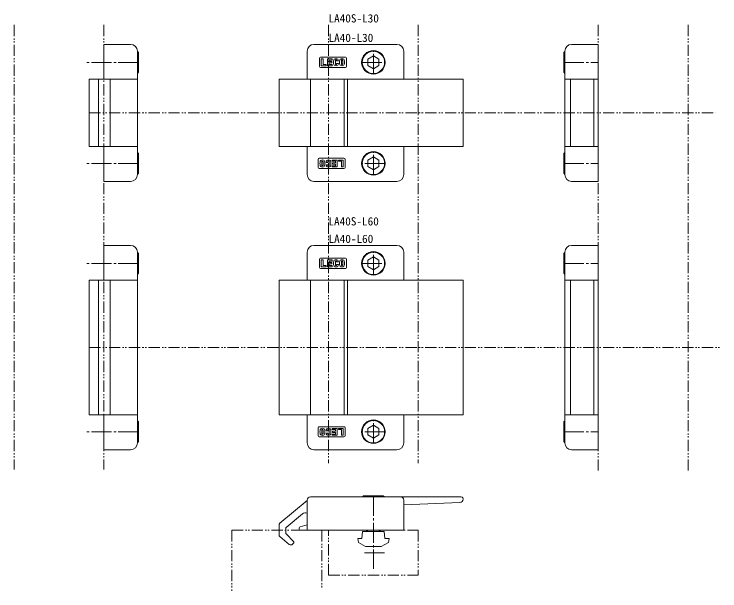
# Model space of a CAD drawing. Units: millimetres on the paper. Extents: x -641 to 1468, y -434 to 1009.
# Drawn here: x -634.5 to -320.2, y 752.5 to 1009.4 of the extents above; entities that cross this region are included whole.
import ezdxf
from ezdxf.enums import TextEntityAlignment as Align

# ---------------------------------------------------------------- set-up
doc = ezdxf.new("R2010")
doc.units = ezdxf.units.MM
doc.linetypes.add('CHAIN2', pattern=[12, 9, -1, 1, -1])
doc.linetypes.add('DOUBLE_CHAIN1', pattern=[8.8, 5, -1, 0.6, -0.6, 0.6, -1])
for name, color, linetype, lineweight in [('0-0', 7, 'Continuous', 18), ('0-1', 4, 'Continuous', 18), ('0-2', 4, 'Continuous', 18), ('0-3', 7, 'Continuous', 40)]:
    doc.layers.add(name, color=color, linetype=linetype, lineweight=lineweight)
doc.styles.add('ＭＳ ゴシック', font='')
doc.styles.get('ＭＳ ゴシック').set_extended_font_data('MS Gothic')

msp = doc.modelspace()

# ---------------------------------------------------------------- linework, layer by layer
at = {"layer": '0-0'}
for p, q in [((-582.6, 995.936), (-594.5, 995.936)), ((-594.5, 980.436), (-594.5, 995.936)), ((-464, 995.936), (-501, 995.936)), ((-386.225, 995.936), (-374.325, 995.936)), ((-374.325, 934.936), (-374.325, 995.936)), ((-579.6, 937.936), (-579.6, 992.936)), ((-504, 992.936), (-504, 980.436)), ((-461, 980.436), (-461, 992.936)), ((-389.225, 937.936), (-389.225, 992.936)), ((-579.6, 980.436), (-601.004, 980.436)), ((-601.004, 950.436), (-601.004, 980.436)), ((-596.953, 950.436), (-596.953, 980.436)), ((-591.683, 950.436), (-591.683, 980.436)), ((-434.5, 980.436), (-516.5, 980.436)), ((-516.5, 950.436), (-516.5, 980.436)), ((-487.5, 980.436), (-487.5, 950.436)), ((-486, 950.436), (-486, 980.436)), ((-434.5, 950.436), (-434.5, 980.436)), ((-389.225, 980.436), (-374.325, 980.436)), ((-386.666, 950.436), (-386.666, 980.436)), ((-376.325, 950.436), (-376.325, 980.436)), ((-579.6, 950.436), (-601.004, 950.436)), ((-594.5, 934.936), (-594.5, 950.436)), ((-516.5, 950.436), (-434.5, 950.436)), ((-504, 950.436), (-504, 937.936)), ((-461, 937.936), (-461, 950.436)), ((-389.225, 950.436), (-374.325, 950.436)), ((-582.6, 934.936), (-594.5, 934.936)), ((-501, 934.936), (-464, 934.936)), ((-386.225, 934.936), (-374.325, 934.936)), ((-582.6, 906.399), (-594.5, 906.399)), ((-594.5, 890.899), (-594.5, 906.399)), ((-464, 906.399), (-501, 906.399)), ((-386.225, 906.399), (-374.325, 906.399)), ((-374.325, 815.399), (-374.325, 906.399)), ((-579.6, 818.399), (-579.6, 903.399)), ((-504, 903.399), (-504, 890.899)), ((-461, 890.899), (-461, 903.399)), ((-389.225, 818.399), (-389.225, 903.399)), ((-579.6, 890.899), (-601.004, 890.899)), ((-601.004, 830.899), (-601.004, 890.899)), ((-596.953, 830.899), (-596.953, 890.899)), ((-591.683, 830.899), (-591.683, 890.899)), ((-434.5, 890.899), (-516.5, 890.899)), ((-516.5, 830.899), (-516.5, 890.899)), ((-487.5, 890.899), (-487.5, 830.899)), ((-486, 830.899), (-486, 890.899)), ((-434.5, 830.899), (-434.5, 890.899)), ((-389.225, 890.899), (-374.325, 890.899)), ((-386.666, 830.899), (-386.666, 890.899)), ((-376.325, 830.899), (-376.325, 890.899)), ((-579.6, 830.899), (-601.004, 830.899)), ((-594.5, 815.399), (-594.5, 830.899)), ((-516.5, 830.899), (-434.5, 830.899)), ((-504, 830.899), (-504, 818.399)), ((-461, 818.399), (-461, 830.899)), ((-389.225, 830.899), (-374.325, 830.899)), ((-582.6, 815.399), (-594.5, 815.399)), ((-501, 815.399), (-464, 815.399)), ((-386.225, 815.399), (-374.325, 815.399)), ((-516.143, 782.617), (-504, 792.806)), ((-504, 779.5), (-504, 792.9)), ((-502.5, 794.4), (-435.5, 794.4)), ((-488, 794.4), (-502.1, 794.4)), ((-434.5, 793.4), (-434.5, 793.34)), ((-435.938, 791.841), (-461, 790.809)), ((-513.321, 780.807), (-506.117, 786.852)), ((-516.5, 777.514), (-516.5, 781.851)), ((-513.5, 778.299), (-513.5, 780.424)), ((-507.5, 780), (-507.5, 780.616)), ((-507.129, 781.099), (-504, 781.938)), ((-511.95, 773.23), (-516.143, 776.747)), ((-509.988, 774.398), (-513.363, 777.955)), ((-509.98, 773.994), (-510.555, 773.337))]:
    msp.add_line(p, q, dxfattribs=at)
for points in [[(-579.6, 992.836), (-579.1, 992.336), (-579.1, 983.536), (-579.6, 983.036)], [(-389.225, 992.836), (-389.725, 992.336), (-389.725, 983.536), (-389.225, 983.036)], [(-579.6, 947.836), (-579.1, 947.336), (-579.1, 938.536), (-579.6, 938.036)], [(-389.225, 947.836), (-389.725, 947.336), (-389.725, 938.536), (-389.225, 938.036)], [(-579.6, 903.299), (-579.1, 902.799), (-579.1, 893.999), (-579.6, 893.499)], [(-389.225, 903.299), (-389.725, 902.799), (-389.725, 893.999), (-389.225, 893.499)], [(-579.6, 828.299), (-579.1, 827.799), (-579.1, 818.999), (-579.6, 818.499)], [(-389.225, 828.299), (-389.725, 827.799), (-389.725, 818.999), (-389.225, 818.499)], [(-461, 792.9), (-461, 779.5), (-507, 779.5)], [(-479.4, 794.4), (-478.9, 794.9), (-470.1, 794.9), (-469.6, 794.4)]]:
    msp.add_lwpolyline(points, dxfattribs=at)
for points in [[(-474.5, 990.823), (-472, 989.379), (-472, 986.493), (-474.5, 985.049), (-477, 986.493), (-477, 989.379)], [(-477, 941.493), (-474.5, 940.049), (-472, 941.493), (-472, 944.379), (-474.5, 945.823), (-477, 944.379)], [(-472, 896.956), (-474.5, 895.513), (-477, 896.956), (-477, 899.843), (-474.5, 901.286), (-472, 899.843)], [(-477, 821.956), (-474.5, 820.513), (-472, 821.956), (-472, 824.843), (-474.5, 826.286), (-477, 824.843)]]:
    msp.add_lwpolyline(points, close=True, dxfattribs=at)
for centre, radius in [((-474.5, 987.936), 5.25), ((-474.5, 987.936), 5), ((-474.5, 942.936), 5.25), ((-474.5, 942.936), 5), ((-474.5, 898.399), 5.25), ((-474.5, 898.399), 5), ((-474.5, 823.399), 5.25), ((-474.5, 823.399), 5)]:
    msp.add_circle(centre, radius, dxfattribs=at)
for centre, radius, start, end in [((-582.6, 992.936), 3, 0, 90), ((-501, 992.936), 3, 90, 180), ((-464, 992.936), 3, 0, 90), ((-386.225, 992.936), 3, 90, 180), ((-582.6, 937.936), 3, 270, 0), ((-501, 937.936), 3, 180, 270), ((-464, 937.936), 3, 270, 0), ((-386.225, 937.936), 3, 180, 270), ((-582.6, 903.399), 3, 0, 90), ((-501, 903.399), 3, 90, 180), ((-464, 903.399), 3, 0, 90), ((-386.225, 903.399), 3, 90, 180), ((-582.6, 818.399), 3, 270, 0), ((-501, 818.399), 3, 180, 270), ((-464, 818.399), 3, 270, 0), ((-386.225, 818.399), 3, 180, 270), ((-502.5, 792.9), 1.5, 90, 180), ((-462.5, 792.9), 1.5, 0, 90), ((-436, 793.34), 1.5, 272.3579, 0), ((-435.5, 793.4), 1, 33.79621, 90), ((-435.5, 793.4), 1, 0, 33.79621), ((-504.831, 785.32), 2, 65.43987, 130), ((-515.5, 781.851), 1, 130, 180), ((-513, 780.424), 0.5, 130, 180), ((-507, 780.616), 0.5, 105, 180), ((-507, 780), 0.5, 180, 270), ((-515.5, 777.514), 1, 180, 230), ((-513, 778.299), 0.5, 180, 223.49256), ((-511.308, 773.996), 1, 230, 318.81407), ((-510.206, 774.192), 0.3, 318.81407, 43.49256)]:
    msp.add_arc(centre, radius, start, end, dxfattribs=at)
at = {"layer": '0-1'}
for p, q in [((-486.95, 990.186), (-498.05, 990.186)), ((-498.5, 989.736), (-498.5, 986.136)), ((-490.865, 988.598), (-490.085, 988.598)), ((-490.065, 987.495), (-490.861, 987.495)), ((-486.5, 986.136), (-486.5, 989.736)), ((-498.05, 985.686), (-486.95, 985.686)), ((-502.5, 980.436), (-502.5, 950.436)), ((-499.14, 944.736), (-499.14, 941.136)), ((-487.59, 945.186), (-498.69, 945.186)), ((-494.779, 943.377), (-495.576, 943.377)), ((-487.14, 941.136), (-487.14, 944.736)), ((-498.69, 940.686), (-487.59, 940.686)), ((-495.556, 942.274), (-494.775, 942.274)), ((-498.5, 900.199), (-498.5, 896.599)), ((-486.95, 900.649), (-498.05, 900.649)), ((-490.865, 899.062), (-490.085, 899.062)), ((-486.5, 896.599), (-486.5, 900.199)), ((-498.05, 896.149), (-486.95, 896.149)), ((-490.065, 897.958), (-490.861, 897.958)), ((-502.5, 890.899), (-502.5, 830.899)), ((-499.14, 825.199), (-499.14, 821.599)), ((-487.59, 825.649), (-498.69, 825.649)), ((-494.779, 823.841), (-495.576, 823.841)), ((-487.14, 821.599), (-487.14, 825.199)), ((-498.69, 821.149), (-487.59, 821.149)), ((-495.556, 822.737), (-494.775, 822.737))]:
    msp.add_line(p, q, dxfattribs=at)
at = {"layer": '0-1', "linetype": 'CHAIN2'}
for p, q in [((-474.5, 982.686), (-474.5, 993.186)), ((-579.1, 987.936), (-602.437, 987.936)), ((-479.75, 987.936), (-469.25, 987.936)), ((-389.725, 987.936), (-374.325, 987.936)), ((-474.5, 937.686), (-474.5, 948.186)), ((-579.1, 942.936), (-602.447, 942.936)), ((-469.25, 942.936), (-479.75, 942.936)), ((-389.725, 942.936), (-374.325, 942.936)), ((-474.5, 893.149), (-474.5, 903.649)), ((-579.1, 898.399), (-602.437, 898.399)), ((-479.75, 898.399), (-469.25, 898.399)), ((-389.725, 898.399), (-374.325, 898.399)), ((-474.5, 818.149), (-474.5, 828.649)), ((-579.1, 823.399), (-602.447, 823.399)), ((-469.25, 823.399), (-479.75, 823.399)), ((-389.725, 823.399), (-374.325, 823.399)), ((-474.5, 794.9), (-474.5, 762.298)), ((-469.5, 769.5), (-479.5, 769.5))]:
    msp.add_line(p, q, dxfattribs=at)
at = {"layer": '0-1'}
for points in [[(-496.934, 989.513), (-496.934, 986.996), (-495.554, 986.996), (-495.554, 986.45), (-497.698, 986.45), (-497.698, 989.513)], [(-492.82, 988.967), (-494.204, 988.967), (-494.204, 988.257), (-492.952, 988.257), (-492.952, 987.744), (-494.204, 987.744), (-494.204, 986.996), (-492.82, 986.996), (-492.82, 986.45), (-494.965, 986.45), (-494.965, 989.513), (-492.82, 989.513)], [(-490.676, 944.422), (-490.676, 941.359), (-492.82, 941.359), (-492.82, 941.905), (-491.437, 941.905), (-491.437, 942.615), (-492.688, 942.615), (-492.688, 943.128), (-491.437, 943.128), (-491.437, 943.876), (-492.82, 943.876), (-492.82, 944.422)], [(-487.942, 944.422), (-490.086, 944.422), (-490.086, 943.876), (-488.706, 943.876), (-488.706, 941.359), (-487.942, 941.359)], [(-497.698, 899.976), (-496.934, 899.976), (-496.934, 897.46), (-495.554, 897.46), (-495.554, 896.914), (-497.698, 896.914)], [(-494.965, 899.976), (-492.82, 899.976), (-492.82, 899.43), (-494.204, 899.43), (-494.204, 898.72), (-492.952, 898.72), (-492.952, 898.208), (-494.204, 898.208), (-494.204, 897.46), (-492.82, 897.46), (-492.82, 896.914), (-494.965, 896.914)], [(-490.676, 824.885), (-490.676, 821.823), (-492.82, 821.823), (-492.82, 822.369), (-491.437, 822.369), (-491.437, 823.079), (-492.688, 823.079), (-492.688, 823.591), (-491.437, 823.591), (-491.437, 824.339), (-492.82, 824.339), (-492.82, 824.885)], [(-487.942, 824.885), (-490.086, 824.885), (-490.086, 824.339), (-488.706, 824.339), (-488.706, 821.823), (-487.942, 821.823)]]:
    msp.add_lwpolyline(points, close=True, dxfattribs=at)
for centre, radius, start, end in [((-498.05, 989.736), 0.45, 90, 180), ((-486.95, 989.736), 0.45, 0, 90), ((-488.662, 987.982), 3.599, 164.216, 195.78399), ((-491.314, 988.679), 0.858, 106.2291, 160.88187), ((-491.314, 987.284), 0.858, 199.11812, 253.77089), ((-491.146, 987.9), 1.654, 75.73071, 104.26929), ((-482.306, 987.982), 9.139, 176.78919, 183.2108), ((-490.042, 988.493), 1.389, 164.64474, 180.71922), ((-490.042, 987.47), 1.389, 179.28077, 195.35525), ((-491.146, 988.781), 0.249, 18.78093, 161.21906), ((-491.146, 987.183), 0.249, 198.78093, 341.21906), ((-492.251, 988.493), 1.389, 4.35281, 15.35526), ((-492.251, 987.47), 1.389, 344.64474, 1.00008), ((-490.978, 988.679), 0.858, 19.11812, 73.7709), ((-490.978, 987.284), 0.858, 286.2291, 340.88187), ((-493.63, 987.982), 3.599, 9.86632, 15.784), ((-493.63, 987.982), 3.599, 344.216, 352.22375), ((-485.978, 987.982), 3.599, 164.216, 195.78399), ((-488.63, 988.679), 0.858, 106.2291, 160.88187), ((-488.63, 987.284), 0.858, 199.11812, 253.77089), ((-488.462, 987.9), 1.654, 75.73071, 104.26929), ((-479.623, 987.982), 9.139, 176.78919, 183.2108), ((-487.358, 988.493), 1.389, 164.64474, 180.71922), ((-487.358, 987.47), 1.389, 179.28077, 195.35525), ((-488.462, 988.781), 0.249, 18.78093, 161.21906), ((-488.462, 987.183), 0.249, 198.78093, 341.21906), ((-489.567, 988.493), 1.389, 359.28077, 15.35526), ((-489.567, 987.47), 1.389, 344.64474, 0.71922), ((-497.302, 987.982), 9.139, 356.78919, 3.21081), ((-488.294, 988.679), 0.858, 19.11812, 73.7709), ((-488.294, 987.284), 0.858, 286.2291, 340.88187), ((-490.946, 987.982), 3.599, 344.216, 15.784), ((-498.05, 986.136), 0.45, 180, 270), ((-491.146, 988.063), 1.654, 255.7307, 284.26929), ((-488.462, 988.063), 1.654, 255.7307, 284.26929), ((-486.95, 986.136), 0.45, 270, 0), ((-498.69, 944.736), 0.45, 90, 180), ((-494.694, 942.89), 3.599, 164.216, 195.78399), ((-497.346, 943.588), 0.858, 106.2291, 160.88187), ((-497.178, 942.809), 1.654, 75.73071, 104.26929), ((-488.338, 942.89), 9.139, 176.78919, 183.2108), ((-496.074, 943.402), 1.389, 164.64474, 180.71922), ((-497.178, 943.689), 0.249, 18.78093, 161.21906), ((-498.282, 943.402), 1.389, 359.28077, 15.35526), ((-506.018, 942.89), 9.139, 356.78919, 3.21081), ((-497.01, 943.588), 0.858, 19.11812, 73.7709), ((-499.662, 942.89), 3.599, 344.216, 15.784), ((-492.01, 942.89), 3.599, 164.216, 172.22375), ((-494.662, 943.588), 0.858, 106.2291, 160.88187), ((-494.494, 942.809), 1.654, 75.73071, 104.26929), ((-493.39, 943.402), 1.389, 164.64474, 181.00007), ((-494.494, 943.689), 0.249, 18.78093, 161.21906), ((-495.599, 943.402), 1.389, 359.28077, 15.35526), ((-503.334, 942.89), 9.139, 356.78919, 3.21081), ((-494.326, 943.588), 0.858, 19.11812, 73.7709), ((-496.978, 942.89), 3.599, 344.216, 15.784), ((-487.59, 944.736), 0.45, 0, 90), ((-498.69, 941.136), 0.45, 180, 270), ((-497.346, 942.193), 0.858, 199.11812, 253.77089), ((-497.178, 942.972), 1.654, 255.7307, 284.26929), ((-496.074, 942.379), 1.389, 179.28077, 195.35525), ((-497.178, 942.091), 0.249, 198.78093, 341.21906), ((-498.282, 942.379), 1.389, 344.64474, 0.71922), ((-497.01, 942.193), 0.858, 286.2291, 340.88187), ((-492.01, 942.89), 3.599, 189.86632, 195.78399), ((-494.662, 942.193), 0.858, 199.11812, 253.77089), ((-494.494, 942.972), 1.654, 255.7307, 284.26929), ((-493.39, 942.379), 1.389, 184.35281, 195.35525), ((-494.494, 942.091), 0.249, 198.78093, 341.21906), ((-495.599, 942.379), 1.389, 344.64474, 0.71922), ((-494.326, 942.193), 0.858, 286.2291, 340.88187), ((-487.59, 941.136), 0.45, 270, 0), ((-498.05, 900.199), 0.45, 90, 180), ((-488.662, 898.445), 3.599, 164.216, 195.78399), ((-491.314, 899.143), 0.858, 106.2291, 160.88187), ((-491.146, 898.363), 1.654, 75.73071, 104.26929), ((-482.306, 898.445), 9.139, 176.78919, 183.2108), ((-490.042, 898.956), 1.389, 164.64474, 180.71922), ((-491.146, 899.244), 0.249, 18.78093, 161.21906), ((-492.251, 898.956), 1.389, 4.35281, 15.35526), ((-490.978, 899.143), 0.858, 19.11812, 73.7709), ((-493.63, 898.445), 3.599, 9.86632, 15.784), ((-485.978, 898.445), 3.599, 164.216, 195.78399), ((-488.63, 899.143), 0.858, 106.2291, 160.88187), ((-488.462, 898.363), 1.654, 75.73071, 104.26929), ((-479.623, 898.445), 9.139, 176.78919, 183.2108), ((-487.358, 898.956), 1.389, 164.64474, 180.71922), ((-488.462, 899.244), 0.249, 18.78093, 161.21906), ((-489.567, 898.956), 1.389, 359.28077, 15.35526), ((-497.302, 898.445), 9.139, 356.78919, 3.21081), ((-488.294, 899.143), 0.858, 19.11812, 73.7709), ((-490.946, 898.445), 3.599, 344.216, 15.784), ((-486.95, 900.199), 0.45, 0, 90), ((-498.05, 896.599), 0.45, 180, 270), ((-491.314, 897.747), 0.858, 199.11812, 253.77089), ((-491.146, 898.526), 1.654, 255.7307, 284.26929), ((-490.042, 897.934), 1.389, 179.28077, 195.35525), ((-491.146, 897.646), 0.249, 198.78093, 341.21906), ((-492.251, 897.934), 1.389, 344.64474, 1.00008), ((-490.978, 897.747), 0.858, 286.2291, 340.88187), ((-493.63, 898.445), 3.599, 344.216, 352.22375), ((-488.63, 897.747), 0.858, 199.11812, 253.77089), ((-488.462, 898.526), 1.654, 255.7307, 284.26929), ((-487.358, 897.934), 1.389, 179.28077, 195.35525), ((-488.462, 897.646), 0.249, 198.78093, 341.21906), ((-489.567, 897.934), 1.389, 344.64474, 0.71922), ((-488.294, 897.747), 0.858, 286.2291, 340.88187), ((-486.95, 896.599), 0.45, 270, 0), ((-498.69, 825.199), 0.45, 90, 180), ((-494.694, 823.354), 3.599, 164.216, 195.78399), ((-497.346, 824.051), 0.858, 106.2291, 160.88187), ((-497.178, 823.272), 1.654, 75.73071, 104.26929), ((-488.338, 823.354), 9.139, 176.78919, 183.2108), ((-496.074, 823.865), 1.389, 164.64474, 180.71922), ((-497.178, 824.153), 0.249, 18.78093, 161.21906), ((-498.282, 823.865), 1.389, 359.28077, 15.35526), ((-506.018, 823.354), 9.139, 356.78919, 3.21081), ((-497.01, 824.051), 0.858, 19.11812, 73.7709), ((-499.662, 823.354), 3.599, 344.216, 15.784), ((-492.01, 823.354), 3.599, 164.216, 172.22375), ((-494.662, 824.051), 0.858, 106.2291, 160.88187), ((-494.494, 823.272), 1.654, 75.73071, 104.26929), ((-493.39, 823.865), 1.389, 164.64474, 181.00007), ((-494.494, 824.153), 0.249, 18.78093, 161.21906), ((-495.599, 823.865), 1.389, 359.28077, 15.35526), ((-503.334, 823.354), 9.139, 356.78919, 3.21081), ((-494.326, 824.051), 0.858, 19.11812, 73.7709), ((-496.978, 823.354), 3.599, 344.216, 15.784), ((-487.59, 825.199), 0.45, 0, 90), ((-498.69, 821.599), 0.45, 180, 270), ((-497.346, 822.656), 0.858, 199.11812, 253.77089), ((-497.178, 823.435), 1.654, 255.7307, 284.26929), ((-496.074, 822.843), 1.389, 179.28077, 195.35525), ((-497.178, 822.555), 0.249, 198.78093, 341.21906), ((-498.282, 822.843), 1.389, 344.64474, 0.71922), ((-497.01, 822.656), 0.858, 286.2291, 340.88187), ((-492.01, 823.354), 3.599, 189.86632, 195.78399), ((-494.662, 822.656), 0.858, 199.11812, 253.77089), ((-494.494, 823.435), 1.654, 255.7307, 284.26929), ((-493.39, 822.843), 1.389, 184.35281, 195.35525), ((-494.494, 822.555), 0.249, 198.78093, 341.21906), ((-495.599, 822.843), 1.389, 344.64474, 0.71922), ((-494.326, 822.656), 0.858, 286.2291, 340.88187), ((-487.59, 821.599), 0.45, 270, 0)]:
    msp.add_arc(centre, radius, start, end, dxfattribs=at)
at = {"layer": '0-2'}
for p, q in [((-477.5, 778.9), (-477.5, 779.5)), ((-477.05, 779.5), (-477.05, 778.9)), ((-471.95, 779.5), (-471.95, 778.9)), ((-471.5, 778.9), (-471.5, 779.5)), ((-479.587, 775.9), (-479.325, 778.9)), ((-469.675, 778.9), (-479.325, 778.9)), ((-469.413, 775.9), (-469.675, 778.9)), ((-481.5, 775.9), (-479.587, 775.9)), ((-481.179, 774.135), (-481.5, 775.9)), ((-478, 772.3), (-481.179, 774.135)), ((-471, 772.3), (-467.821, 774.135)), ((-467.5, 775.9), (-469.413, 775.9)), ((-467.821, 774.135), (-467.5, 775.9)), ((-478, 772.3), (-471, 772.3))]:
    msp.add_line(p, q, dxfattribs=at)
at = {"layer": '0-3', "color": 4, "linetype": 'DOUBLE_CHAIN1', "lineweight": 18}
for p, q in [((-634.5, 1004.596), (-634.5, 806.602)), ((-594.5, 1004.596), (-594.5, 806.602)), ((-494.5, 1004.596), (-494.5, 809.365)), ((-454.5, 1004.596), (-454.5, 809.365)), ((-374.325, 1004.596), (-374.325, 806.07)), ((-334.325, 1004.596), (-334.325, 806.07)), ((-601.004, 965.436), (-322.11, 965.436)), ((-601.004, 860.899), (-320.188, 860.899)), ((-537.5, 779.5), (-497.5, 779.5)), ((-537.5, 779.5), (-537.5, 752.518)), ((-497.5, 779.5), (-497.5, 753.324)), ((-494.5, 779.5), (-454.5, 779.5)), ((-494.5, 759.5), (-494.5, 779.5)), ((-454.5, 779.5), (-454.5, 759.5)), ((-494.5, 759.5), (-454.5, 759.5))]:
    msp.add_line(p, q, dxfattribs=at)

# ---------------------------------------------------------------- texts
at = {"layer": '0-0', "style": 'ＭＳ ゴシック'}
for s, p in [('LA40S-L30', (-494.5, 1004.596)), ('LA40-L30', (-494.5, 995.936)), ('LA40S-L60', (-494.527, 914.19)), ('LA40-L60', (-494.5, 906.399))]:
    msp.add_text(s, height=3.666, dxfattribs=at).set_placement(p, align=Align.BOTTOM_LEFT)

doc.saveas('drawing.dxf')
